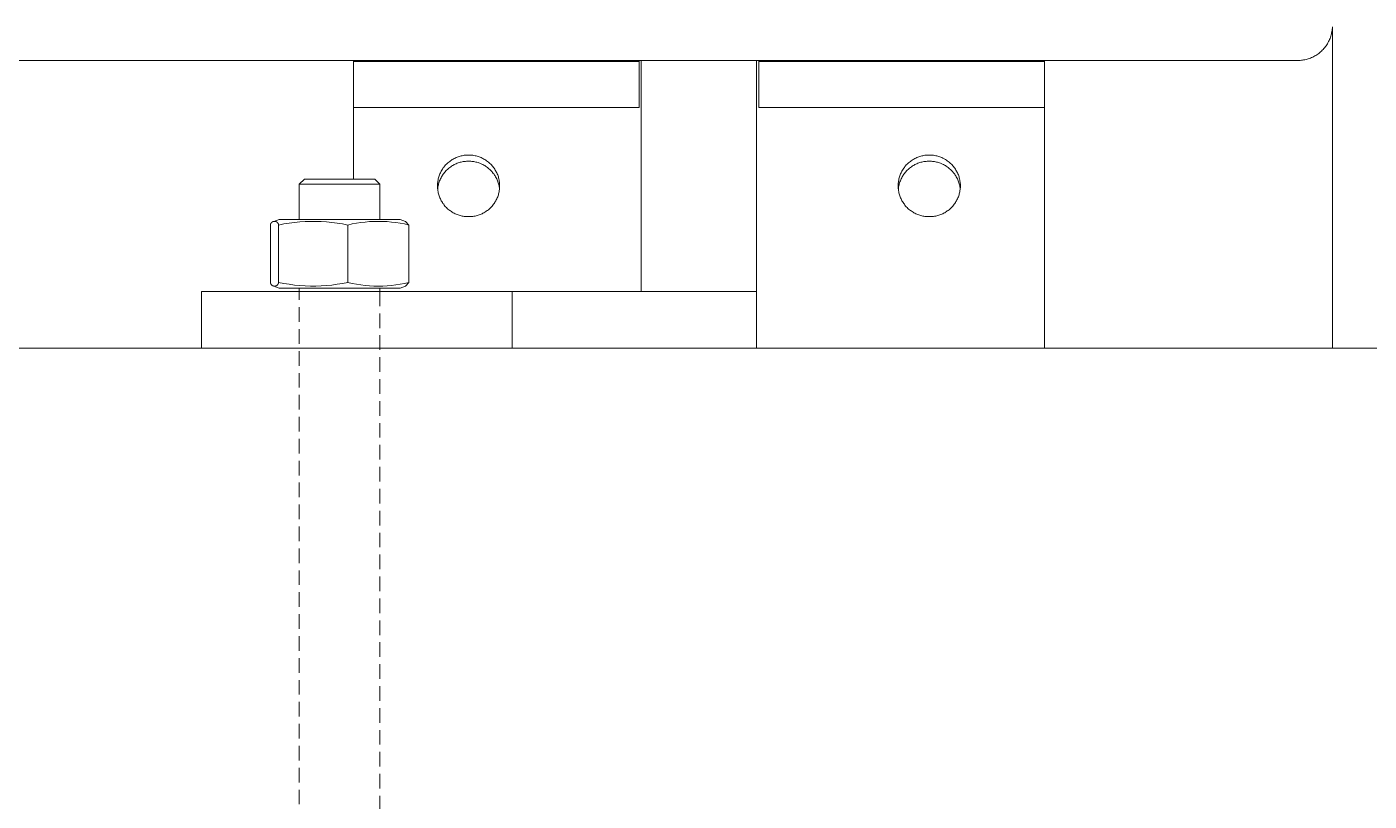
# Model space of a CAD drawing. Header units: millimetres. Extents: x -213 to 4577, y -424 to 2634.
# Drawn here: x 1809.8 to 1926.4, y 1790 to 1857.3 of the extents above; entities that cross this region are included whole.
import ezdxf

# ---------------------------------------------------------------- set-up
doc = ezdxf.new("R2010")
doc.units = ezdxf.units.MM
doc.linetypes.add('HIDDEN', pattern=[1.905, 1.27, -0.635])
doc.layers.add('ZANO_R', color=7, linetype='Continuous', lineweight=0)
doc.layers.add('ZANO_R_przerywana', color=7, linetype='HIDDEN', lineweight=0)

msp = doc.modelspace()

# ---------------------------------------------------------------- linework, layer by layer
at = {"layer": 'ZANO_R'}
for p, q in [((1923.09, 1856.66), (1923.07, 1856.56)), ((1923.11, 1856.76), (1923.09, 1856.66)), ((1923.13, 1856.86), (1923.11, 1856.76)), ((1923.15, 1856.96), (1923.13, 1856.86)), ((1923.16, 1857.06), (1923.15, 1856.96)), ((1923.17, 1857.16), (1923.16, 1857.06)), ((1923.17, 1857.27), (1923.17, 1857.16)), ((1923.17, 1857.27), (1923.17, 1857.19)), ((1923.17, 1857.19), (1923.17, 1829.34)), ((1922.57, 1855.55), (1922.51, 1855.46)), ((1922.63, 1855.63), (1922.57, 1855.55)), ((1922.69, 1855.71), (1922.63, 1855.63)), ((1922.74, 1855.8), (1922.69, 1855.71)), ((1922.79, 1855.89), (1922.74, 1855.8)), ((1922.84, 1855.98), (1922.79, 1855.89)), ((1922.89, 1856.07), (1922.84, 1855.98)), ((1922.93, 1856.17), (1922.89, 1856.07)), ((1922.97, 1856.26), (1922.93, 1856.17)), ((1923, 1856.36), (1922.97, 1856.26)), ((1923.04, 1856.46), (1923, 1856.36)), ((1923.07, 1856.56), (1923.04, 1856.46)), ((1920.17, 1854.35), (126.17, 1854.35)), ((1838.17, 1854.35), (1838.17, 1854.26)), ((1862.97, 1854.35), (1862.97, 1854.26)), ((1863.17, 1851.41), (1863.17, 1854.35)), ((1873.17, 1851.41), (1873.17, 1854.35)), ((1873.37, 1854.26), (1873.37, 1854.35)), ((1898.17, 1854.26), (1898.17, 1854.35)), ((1920.27, 1854.35), (1920.17, 1854.35)), ((1920.38, 1854.35), (1920.27, 1854.35)), ((1920.48, 1854.36), (1920.38, 1854.35)), ((1920.58, 1854.37), (1920.48, 1854.36)), ((1920.68, 1854.39), (1920.58, 1854.37)), ((1920.79, 1854.41), (1920.68, 1854.39)), ((1920.89, 1854.43), (1920.79, 1854.41)), ((1920.99, 1854.46), (1920.89, 1854.43)), ((1921.08, 1854.49), (1920.99, 1854.46)), ((1921.18, 1854.52), (1921.08, 1854.49)), ((1921.28, 1854.56), (1921.18, 1854.52)), ((1921.37, 1854.6), (1921.28, 1854.56)), ((1921.47, 1854.64), (1921.37, 1854.6)), ((1921.56, 1854.69), (1921.47, 1854.64)), ((1921.65, 1854.74), (1921.56, 1854.69)), ((1921.74, 1854.79), (1921.65, 1854.74)), ((1921.82, 1854.84), (1921.74, 1854.79)), ((1921.91, 1854.9), (1921.82, 1854.84)), ((1921.99, 1854.96), (1921.91, 1854.9)), ((1922.07, 1855.03), (1921.99, 1854.96)), ((1922.15, 1855.09), (1922.07, 1855.03)), ((1922.23, 1855.16), (1922.15, 1855.09)), ((1922.3, 1855.23), (1922.23, 1855.16)), ((1922.37, 1855.31), (1922.3, 1855.23)), ((1922.44, 1855.38), (1922.37, 1855.31)), ((1922.51, 1855.46), (1922.44, 1855.38)), ((1838.17, 1854.26), (1838.17, 1850.27)), ((1862.97, 1854.26), (1838.17, 1854.26)), ((1862.97, 1854.26), (1862.97, 1850.27)), ((1898.17, 1854.26), (1873.37, 1854.26)), ((1873.37, 1850.27), (1873.37, 1854.26)), ((1898.17, 1850.27), (1898.17, 1854.26)), ((1863.17, 1834.28), (1863.17, 1851.41)), ((1873.17, 1834.28), (1873.17, 1851.41)), ((1862.97, 1850.27), (1838.17, 1850.27)), ((1838.17, 1850.27), (1838.17, 1844.03)), ((1898.17, 1850.27), (1873.37, 1850.27)), ((1898.17, 1829.34), (1898.17, 1850.27)), ((1845.95, 1844.98), (1846.01, 1845.05)), ((1846.01, 1845.05), (1846.06, 1845.13)), ((1846.06, 1845.13), (1846.12, 1845.2)), ((1846.12, 1845.2), (1846.18, 1845.27)), ((1846.18, 1845.27), (1846.25, 1845.34)), ((1846.25, 1845.34), (1846.31, 1845.4)), ((1846.31, 1845.4), (1846.38, 1845.46)), ((1846.38, 1845.46), (1846.45, 1845.52)), ((1846.45, 1845.52), (1846.53, 1845.58)), ((1846.54, 1845.05), (1846.47, 1845)), ((1846.53, 1845.58), (1846.6, 1845.64)), ((1846.62, 1845.11), (1846.54, 1845.05)), ((1846.6, 1845.64), (1846.68, 1845.69)), ((1846.69, 1845.16), (1846.62, 1845.11)), ((1846.68, 1845.69), (1846.76, 1845.74)), ((1846.77, 1845.21), (1846.69, 1845.16)), ((1846.76, 1845.74), (1846.84, 1845.78)), ((1846.85, 1845.25), (1846.77, 1845.21)), ((1846.84, 1845.78), (1846.92, 1845.83)), ((1846.93, 1845.3), (1846.85, 1845.25)), ((1846.92, 1845.83), (1847, 1845.87)), ((1847.01, 1845.34), (1846.93, 1845.3)), ((1847, 1845.87), (1847.09, 1845.91)), ((1847.1, 1845.38), (1847.01, 1845.34)), ((1847.09, 1845.91), (1847.17, 1845.94)), ((1847.18, 1845.41), (1847.1, 1845.38)), ((1847.17, 1845.94), (1847.26, 1845.98)), ((1847.27, 1845.44), (1847.18, 1845.41)), ((1847.26, 1845.98), (1847.35, 1846.01)), ((1847.36, 1845.47), (1847.27, 1845.44)), ((1847.35, 1846.01), (1847.44, 1846.03)), ((1847.44, 1845.5), (1847.36, 1845.47)), ((1847.44, 1846.03), (1847.53, 1846.05)), ((1847.53, 1845.52), (1847.44, 1845.5)), ((1847.53, 1846.05), (1847.62, 1846.07)), ((1847.62, 1845.54), (1847.53, 1845.52)), ((1847.62, 1846.07), (1847.71, 1846.09)), ((1847.71, 1845.56), (1847.62, 1845.54)), ((1847.71, 1846.09), (1847.8, 1846.11)), ((1847.8, 1845.57), (1847.71, 1845.56)), ((1847.8, 1846.11), (1847.89, 1846.12)), ((1847.9, 1845.58), (1847.8, 1845.57)), ((1847.89, 1846.12), (1847.99, 1846.12)), ((1847.99, 1845.59), (1847.9, 1845.58)), ((1847.99, 1846.12), (1848.08, 1846.13)), ((1848.08, 1845.59), (1847.99, 1845.59)), ((1848.08, 1846.13), (1848.17, 1846.13)), ((1848.17, 1845.6), (1848.08, 1845.59)), ((1848.17, 1846.13), (1848.26, 1846.13)), ((1848.26, 1845.59), (1848.17, 1845.6)), ((1848.26, 1846.13), (1848.36, 1846.12)), ((1848.36, 1845.59), (1848.26, 1845.59)), ((1848.36, 1846.12), (1848.45, 1846.12)), ((1848.45, 1845.58), (1848.36, 1845.59)), ((1848.45, 1846.12), (1848.54, 1846.11)), ((1848.54, 1845.57), (1848.45, 1845.58)), ((1848.54, 1846.11), (1848.63, 1846.09)), ((1848.63, 1845.56), (1848.54, 1845.57)), ((1848.63, 1846.09), (1848.73, 1846.07)), ((1848.72, 1845.54), (1848.63, 1845.56)), ((1848.81, 1845.52), (1848.72, 1845.54)), ((1848.73, 1846.07), (1848.82, 1846.05)), ((1848.9, 1845.5), (1848.81, 1845.52)), ((1848.82, 1846.05), (1848.91, 1846.03)), ((1848.99, 1845.47), (1848.9, 1845.5)), ((1848.91, 1846.03), (1849, 1846.01)), ((1849.07, 1845.44), (1848.99, 1845.47)), ((1849, 1846.01), (1849.08, 1845.98)), ((1849.16, 1845.41), (1849.07, 1845.44)), ((1849.08, 1845.98), (1849.17, 1845.94)), ((1849.25, 1845.38), (1849.16, 1845.41)), ((1849.17, 1845.94), (1849.26, 1845.91)), ((1849.33, 1845.34), (1849.25, 1845.38)), ((1849.26, 1845.91), (1849.34, 1845.87)), ((1849.41, 1845.3), (1849.33, 1845.34)), ((1849.34, 1845.87), (1849.42, 1845.83)), ((1849.49, 1845.25), (1849.41, 1845.3)), ((1849.42, 1845.83), (1849.51, 1845.78)), ((1849.57, 1845.21), (1849.49, 1845.25)), ((1849.51, 1845.78), (1849.59, 1845.74)), ((1849.65, 1845.16), (1849.57, 1845.21)), ((1849.59, 1845.74), (1849.67, 1845.69)), ((1849.73, 1845.11), (1849.65, 1845.16)), ((1849.67, 1845.69), (1849.74, 1845.64)), ((1849.8, 1845.05), (1849.73, 1845.11)), ((1849.74, 1845.64), (1849.82, 1845.58)), ((1849.87, 1845), (1849.8, 1845.05)), ((1849.82, 1845.58), (1849.89, 1845.52)), ((1849.89, 1845.52), (1849.96, 1845.46)), ((1849.96, 1845.46), (1850.03, 1845.4)), ((1850.03, 1845.4), (1850.1, 1845.34)), ((1850.1, 1845.34), (1850.16, 1845.27)), ((1850.16, 1845.27), (1850.22, 1845.2)), ((1850.22, 1845.2), (1850.28, 1845.13)), ((1850.28, 1845.13), (1850.34, 1845.05)), ((1850.34, 1845.05), (1850.39, 1844.98)), ((1885.95, 1844.98), (1886.01, 1845.05)), ((1886.01, 1845.05), (1886.06, 1845.13)), ((1886.06, 1845.13), (1886.12, 1845.2)), ((1886.12, 1845.2), (1886.18, 1845.27)), ((1886.18, 1845.27), (1886.25, 1845.34)), ((1886.25, 1845.34), (1886.31, 1845.4)), ((1886.31, 1845.4), (1886.38, 1845.46)), ((1886.38, 1845.46), (1886.45, 1845.52)), ((1886.45, 1845.52), (1886.53, 1845.58)), ((1886.54, 1845.05), (1886.47, 1845)), ((1886.53, 1845.58), (1886.6, 1845.64)), ((1886.62, 1845.11), (1886.54, 1845.05)), ((1886.6, 1845.64), (1886.68, 1845.69)), ((1886.69, 1845.16), (1886.62, 1845.11)), ((1886.68, 1845.69), (1886.76, 1845.74)), ((1886.77, 1845.21), (1886.69, 1845.16)), ((1886.76, 1845.74), (1886.84, 1845.78)), ((1886.85, 1845.25), (1886.77, 1845.21)), ((1886.84, 1845.78), (1886.92, 1845.83)), ((1886.93, 1845.3), (1886.85, 1845.25)), ((1886.92, 1845.83), (1887, 1845.87)), ((1887.01, 1845.34), (1886.93, 1845.3)), ((1887, 1845.87), (1887.09, 1845.91)), ((1887.1, 1845.38), (1887.01, 1845.34)), ((1887.09, 1845.91), (1887.17, 1845.94)), ((1887.18, 1845.41), (1887.1, 1845.38)), ((1887.17, 1845.94), (1887.26, 1845.98)), ((1887.27, 1845.44), (1887.18, 1845.41)), ((1887.26, 1845.98), (1887.35, 1846.01)), ((1887.36, 1845.47), (1887.27, 1845.44)), ((1887.35, 1846.01), (1887.44, 1846.03)), ((1887.44, 1845.5), (1887.36, 1845.47)), ((1887.44, 1846.03), (1887.53, 1846.05)), ((1887.53, 1845.52), (1887.44, 1845.5)), ((1887.53, 1846.05), (1887.62, 1846.07)), ((1887.62, 1845.54), (1887.53, 1845.52)), ((1887.62, 1846.07), (1887.71, 1846.09)), ((1887.71, 1845.56), (1887.62, 1845.54)), ((1887.71, 1846.09), (1887.8, 1846.11)), ((1887.8, 1845.57), (1887.71, 1845.56)), ((1887.8, 1846.11), (1887.89, 1846.12)), ((1887.9, 1845.58), (1887.8, 1845.57)), ((1887.89, 1846.12), (1887.99, 1846.12)), ((1887.99, 1845.59), (1887.9, 1845.58)), ((1887.99, 1846.12), (1888.08, 1846.13)), ((1888.08, 1845.59), (1887.99, 1845.59)), ((1888.08, 1846.13), (1888.17, 1846.13)), ((1888.17, 1845.6), (1888.08, 1845.59)), ((1888.17, 1846.13), (1888.26, 1846.13)), ((1888.26, 1845.59), (1888.17, 1845.6)), ((1888.26, 1846.13), (1888.36, 1846.12)), ((1888.36, 1845.59), (1888.26, 1845.59)), ((1888.36, 1846.12), (1888.45, 1846.12)), ((1888.45, 1845.58), (1888.36, 1845.59)), ((1888.45, 1846.12), (1888.54, 1846.11)), ((1888.54, 1845.57), (1888.45, 1845.58)), ((1888.54, 1846.11), (1888.63, 1846.09)), ((1888.63, 1845.56), (1888.54, 1845.57)), ((1888.63, 1846.09), (1888.73, 1846.07)), ((1888.72, 1845.54), (1888.63, 1845.56)), ((1888.81, 1845.52), (1888.72, 1845.54)), ((1888.73, 1846.07), (1888.82, 1846.05)), ((1888.9, 1845.5), (1888.81, 1845.52)), ((1888.82, 1846.05), (1888.91, 1846.03)), ((1888.99, 1845.47), (1888.9, 1845.5)), ((1888.91, 1846.03), (1889, 1846.01)), ((1889.07, 1845.44), (1888.99, 1845.47)), ((1889, 1846.01), (1889.08, 1845.98)), ((1889.16, 1845.41), (1889.07, 1845.44)), ((1889.08, 1845.98), (1889.17, 1845.94)), ((1889.25, 1845.38), (1889.16, 1845.41)), ((1889.17, 1845.94), (1889.26, 1845.91)), ((1889.33, 1845.34), (1889.25, 1845.38)), ((1889.26, 1845.91), (1889.34, 1845.87)), ((1889.41, 1845.3), (1889.33, 1845.34)), ((1889.34, 1845.87), (1889.42, 1845.83)), ((1889.49, 1845.25), (1889.41, 1845.3)), ((1889.42, 1845.83), (1889.51, 1845.78)), ((1889.57, 1845.21), (1889.49, 1845.25)), ((1889.51, 1845.78), (1889.59, 1845.74)), ((1889.65, 1845.16), (1889.57, 1845.21)), ((1889.59, 1845.74), (1889.67, 1845.69)), ((1889.73, 1845.11), (1889.65, 1845.16)), ((1889.67, 1845.69), (1889.74, 1845.64)), ((1889.8, 1845.05), (1889.73, 1845.11)), ((1889.74, 1845.64), (1889.82, 1845.58)), ((1889.87, 1845), (1889.8, 1845.05)), ((1889.82, 1845.58), (1889.89, 1845.52)), ((1889.89, 1845.52), (1889.96, 1845.46)), ((1889.96, 1845.46), (1890.03, 1845.4)), ((1890.03, 1845.4), (1890.1, 1845.34)), ((1890.1, 1845.34), (1890.16, 1845.27)), ((1890.16, 1845.27), (1890.22, 1845.2)), ((1890.22, 1845.2), (1890.28, 1845.13)), ((1890.28, 1845.13), (1890.34, 1845.05)), ((1890.34, 1845.05), (1890.39, 1844.98)), ((1833.47, 1843.6), (1833.91, 1844.03)), ((1833.91, 1844.03), (1833.91, 1844.03)), ((1833.91, 1844.03), (1833.91, 1844.03)), ((1833.91, 1844.03), (1839.78, 1844.03)), ((1839.78, 1844.03), (1840.03, 1844.03)), ((1840.03, 1844.03), (1840.47, 1843.6)), ((1845.49, 1843.78), (1845.5, 1843.87)), ((1845.5, 1843.87), (1845.52, 1843.96)), ((1845.52, 1843.96), (1845.54, 1844.05)), ((1845.54, 1844.05), (1845.56, 1844.14)), ((1845.56, 1844.14), (1845.59, 1844.23)), ((1845.59, 1844.23), (1845.62, 1844.32)), ((1845.62, 1844.32), (1845.65, 1844.41)), ((1845.66, 1843.9), (1845.63, 1843.81)), ((1845.65, 1844.41), (1845.68, 1844.49)), ((1845.7, 1843.98), (1845.66, 1843.9)), ((1845.68, 1844.49), (1845.72, 1844.58)), ((1845.73, 1844.07), (1845.7, 1843.98)), ((1845.72, 1844.58), (1845.76, 1844.66)), ((1845.78, 1844.15), (1845.73, 1844.07)), ((1845.76, 1844.66), (1845.8, 1844.74)), ((1845.82, 1844.23), (1845.78, 1844.15)), ((1845.8, 1844.74), (1845.85, 1844.82)), ((1845.87, 1844.31), (1845.82, 1844.23)), ((1845.85, 1844.82), (1845.9, 1844.9)), ((1845.92, 1844.39), (1845.87, 1844.31)), ((1845.9, 1844.9), (1845.95, 1844.98)), ((1845.97, 1844.46), (1845.92, 1844.39)), ((1846.02, 1844.54), (1845.97, 1844.46)), ((1846.08, 1844.61), (1846.02, 1844.54)), ((1846.14, 1844.68), (1846.08, 1844.61)), ((1846.2, 1844.75), (1846.14, 1844.68)), ((1846.26, 1844.81), (1846.2, 1844.75)), ((1846.33, 1844.88), (1846.26, 1844.81)), ((1846.4, 1844.94), (1846.33, 1844.88)), ((1846.47, 1845), (1846.4, 1844.94)), ((1849.94, 1844.94), (1849.87, 1845)), ((1850.01, 1844.88), (1849.94, 1844.94)), ((1850.08, 1844.81), (1850.01, 1844.88)), ((1850.14, 1844.75), (1850.08, 1844.81)), ((1850.21, 1844.68), (1850.14, 1844.75)), ((1850.26, 1844.61), (1850.21, 1844.68)), ((1850.32, 1844.54), (1850.26, 1844.61)), ((1850.38, 1844.46), (1850.32, 1844.54)), ((1850.43, 1844.39), (1850.38, 1844.46)), ((1850.39, 1844.98), (1850.44, 1844.9)), ((1850.48, 1844.31), (1850.43, 1844.39)), ((1850.44, 1844.9), (1850.49, 1844.82)), ((1850.52, 1844.23), (1850.48, 1844.31)), ((1850.49, 1844.82), (1850.54, 1844.74)), ((1850.57, 1844.15), (1850.52, 1844.23)), ((1850.54, 1844.74), (1850.58, 1844.66)), ((1850.61, 1844.07), (1850.57, 1844.15)), ((1850.58, 1844.66), (1850.62, 1844.58)), ((1850.65, 1843.98), (1850.61, 1844.07)), ((1850.62, 1844.58), (1850.66, 1844.49)), ((1850.68, 1843.9), (1850.65, 1843.98)), ((1850.66, 1844.49), (1850.7, 1844.41)), ((1850.72, 1843.81), (1850.68, 1843.9)), ((1850.7, 1844.41), (1850.73, 1844.32)), ((1850.73, 1844.32), (1850.76, 1844.23)), ((1850.76, 1844.23), (1850.78, 1844.14)), ((1850.78, 1844.14), (1850.8, 1844.05)), ((1850.8, 1844.05), (1850.82, 1843.96)), ((1850.82, 1843.96), (1850.84, 1843.87)), ((1850.84, 1843.87), (1850.85, 1843.78)), ((1885.49, 1843.78), (1885.5, 1843.87)), ((1885.5, 1843.87), (1885.52, 1843.96)), ((1885.52, 1843.96), (1885.54, 1844.05)), ((1885.54, 1844.05), (1885.56, 1844.14)), ((1885.56, 1844.14), (1885.59, 1844.23)), ((1885.59, 1844.23), (1885.62, 1844.32)), ((1885.62, 1844.32), (1885.65, 1844.41)), ((1885.66, 1843.9), (1885.63, 1843.81)), ((1885.65, 1844.41), (1885.68, 1844.49)), ((1885.7, 1843.98), (1885.66, 1843.9)), ((1885.68, 1844.49), (1885.72, 1844.58)), ((1885.73, 1844.07), (1885.7, 1843.98)), ((1885.72, 1844.58), (1885.76, 1844.66)), ((1885.78, 1844.15), (1885.73, 1844.07)), ((1885.76, 1844.66), (1885.8, 1844.74)), ((1885.82, 1844.23), (1885.78, 1844.15)), ((1885.8, 1844.74), (1885.85, 1844.82)), ((1885.87, 1844.31), (1885.82, 1844.23)), ((1885.85, 1844.82), (1885.9, 1844.9)), ((1885.92, 1844.39), (1885.87, 1844.31)), ((1885.9, 1844.9), (1885.95, 1844.98)), ((1885.97, 1844.46), (1885.92, 1844.39)), ((1886.02, 1844.54), (1885.97, 1844.46)), ((1886.08, 1844.61), (1886.02, 1844.54)), ((1886.14, 1844.68), (1886.08, 1844.61)), ((1886.2, 1844.75), (1886.14, 1844.68)), ((1886.26, 1844.81), (1886.2, 1844.75)), ((1886.33, 1844.88), (1886.26, 1844.81)), ((1886.4, 1844.94), (1886.33, 1844.88)), ((1886.47, 1845), (1886.4, 1844.94)), ((1889.94, 1844.94), (1889.87, 1845)), ((1890.01, 1844.88), (1889.94, 1844.94)), ((1890.08, 1844.81), (1890.01, 1844.88)), ((1890.14, 1844.75), (1890.08, 1844.81)), ((1890.21, 1844.68), (1890.14, 1844.75)), ((1890.26, 1844.61), (1890.21, 1844.68)), ((1890.32, 1844.54), (1890.26, 1844.61)), ((1890.38, 1844.46), (1890.32, 1844.54)), ((1890.43, 1844.39), (1890.38, 1844.46)), ((1890.39, 1844.98), (1890.44, 1844.9)), ((1890.48, 1844.31), (1890.43, 1844.39)), ((1890.44, 1844.9), (1890.49, 1844.82)), ((1890.52, 1844.23), (1890.48, 1844.31)), ((1890.49, 1844.82), (1890.54, 1844.74)), ((1890.57, 1844.15), (1890.52, 1844.23)), ((1890.54, 1844.74), (1890.58, 1844.66)), ((1890.61, 1844.07), (1890.57, 1844.15)), ((1890.58, 1844.66), (1890.62, 1844.58)), ((1890.65, 1843.98), (1890.61, 1844.07)), ((1890.62, 1844.58), (1890.66, 1844.49)), ((1890.68, 1843.9), (1890.65, 1843.98)), ((1890.66, 1844.49), (1890.7, 1844.41)), ((1890.72, 1843.81), (1890.68, 1843.9)), ((1890.7, 1844.41), (1890.73, 1844.32)), ((1890.73, 1844.32), (1890.76, 1844.23)), ((1890.76, 1844.23), (1890.78, 1844.14)), ((1890.78, 1844.14), (1890.8, 1844.05)), ((1890.8, 1844.05), (1890.82, 1843.96)), ((1890.82, 1843.96), (1890.84, 1843.87)), ((1890.84, 1843.87), (1890.85, 1843.78)), ((1840.18, 1843.59), (1833.47, 1843.59)), ((1833.47, 1840.53), (1833.47, 1843.59)), ((1840.4, 1843.59), (1840.18, 1843.59)), ((1840.45, 1843.59), (1840.4, 1843.59)), ((1840.47, 1843.59), (1840.45, 1843.59)), ((1840.47, 1843.59), (1840.47, 1843.59)), ((1840.47, 1843.59), (1840.47, 1843.59)), ((1840.47, 1843.59), (1840.47, 1843.59)), ((1840.47, 1843.59), (1840.47, 1843.59)), ((1840.47, 1843.59), (1840.47, 1843.59)), ((1840.47, 1843.59), (1840.47, 1840.53)), ((1845.47, 1843.5), (1845.48, 1843.59)), ((1845.47, 1843.41), (1845.47, 1843.5)), ((1845.48, 1843.31), (1845.47, 1843.41)), ((1845.48, 1843.68), (1845.49, 1843.78)), ((1845.48, 1843.59), (1845.48, 1843.68)), ((1845.48, 1843.22), (1845.48, 1843.31)), ((1845.49, 1843.13), (1845.48, 1843.22)), ((1845.5, 1843.28), (1845.49, 1843.19)), ((1845.5, 1843.04), (1845.49, 1843.13)), ((1845.51, 1843.37), (1845.5, 1843.28)), ((1845.52, 1842.94), (1845.5, 1843.04)), ((1845.53, 1843.46), (1845.51, 1843.37)), ((1845.54, 1842.85), (1845.52, 1842.94)), ((1845.55, 1843.55), (1845.53, 1843.46)), ((1845.56, 1842.76), (1845.54, 1842.85)), ((1845.57, 1843.64), (1845.55, 1843.55)), ((1845.59, 1842.67), (1845.56, 1842.76)), ((1845.6, 1843.73), (1845.57, 1843.64)), ((1845.62, 1842.59), (1845.59, 1842.67)), ((1845.63, 1843.81), (1845.6, 1843.73)), ((1850.75, 1843.73), (1850.72, 1843.81)), ((1850.76, 1842.67), (1850.73, 1842.59)), ((1850.77, 1843.64), (1850.75, 1843.73)), ((1850.78, 1842.76), (1850.76, 1842.67)), ((1850.8, 1843.55), (1850.77, 1843.64)), ((1850.8, 1842.85), (1850.78, 1842.76)), ((1850.82, 1843.46), (1850.8, 1843.55)), ((1850.82, 1842.94), (1850.8, 1842.85)), ((1850.83, 1843.37), (1850.82, 1843.46)), ((1850.84, 1843.04), (1850.82, 1842.94)), ((1850.85, 1843.28), (1850.83, 1843.37)), ((1850.85, 1843.13), (1850.84, 1843.04)), ((1850.85, 1843.78), (1850.86, 1843.68)), ((1850.86, 1843.19), (1850.85, 1843.28)), ((1850.86, 1843.22), (1850.85, 1843.13)), ((1850.86, 1843.68), (1850.87, 1843.59)), ((1850.87, 1843.31), (1850.86, 1843.22)), ((1850.87, 1843.59), (1850.87, 1843.5)), ((1850.87, 1843.5), (1850.87, 1843.41)), ((1850.87, 1843.41), (1850.87, 1843.31)), ((1885.47, 1843.5), (1885.48, 1843.59)), ((1885.47, 1843.41), (1885.47, 1843.5)), ((1885.48, 1843.31), (1885.47, 1843.41)), ((1885.48, 1843.68), (1885.49, 1843.78)), ((1885.48, 1843.59), (1885.48, 1843.68)), ((1885.48, 1843.22), (1885.48, 1843.31)), ((1885.49, 1843.13), (1885.48, 1843.22)), ((1885.5, 1843.28), (1885.49, 1843.19)), ((1885.5, 1843.04), (1885.49, 1843.13)), ((1885.51, 1843.37), (1885.5, 1843.28)), ((1885.52, 1842.94), (1885.5, 1843.04)), ((1885.53, 1843.46), (1885.51, 1843.37)), ((1885.54, 1842.85), (1885.52, 1842.94)), ((1885.55, 1843.55), (1885.53, 1843.46)), ((1885.56, 1842.76), (1885.54, 1842.85)), ((1885.57, 1843.64), (1885.55, 1843.55)), ((1885.59, 1842.67), (1885.56, 1842.76)), ((1885.6, 1843.73), (1885.57, 1843.64)), ((1885.62, 1842.59), (1885.59, 1842.67)), ((1885.63, 1843.81), (1885.6, 1843.73)), ((1890.75, 1843.73), (1890.72, 1843.81)), ((1890.76, 1842.67), (1890.73, 1842.59)), ((1890.77, 1843.64), (1890.75, 1843.73)), ((1890.78, 1842.76), (1890.76, 1842.67)), ((1890.8, 1843.55), (1890.77, 1843.64)), ((1890.8, 1842.85), (1890.78, 1842.76)), ((1890.82, 1843.46), (1890.8, 1843.55)), ((1890.82, 1842.94), (1890.8, 1842.85)), ((1890.83, 1843.37), (1890.82, 1843.46)), ((1890.84, 1843.04), (1890.82, 1842.94)), ((1890.85, 1843.28), (1890.83, 1843.37)), ((1890.85, 1843.13), (1890.84, 1843.04)), ((1890.85, 1843.78), (1890.86, 1843.68)), ((1890.86, 1843.19), (1890.85, 1843.28)), ((1890.86, 1843.22), (1890.85, 1843.13)), ((1890.86, 1843.68), (1890.87, 1843.59)), ((1890.87, 1843.31), (1890.86, 1843.22)), ((1890.87, 1843.59), (1890.87, 1843.5)), ((1890.87, 1843.5), (1890.87, 1843.41)), ((1890.87, 1843.41), (1890.87, 1843.31)), ((1845.65, 1842.5), (1845.62, 1842.59)), ((1845.68, 1842.41), (1845.65, 1842.5)), ((1845.72, 1842.33), (1845.68, 1842.41)), ((1845.76, 1842.24), (1845.72, 1842.33)), ((1845.8, 1842.16), (1845.76, 1842.24)), ((1845.85, 1842.08), (1845.8, 1842.16)), ((1845.9, 1842), (1845.85, 1842.08)), ((1845.95, 1841.92), (1845.9, 1842)), ((1846.01, 1841.85), (1845.95, 1841.92)), ((1846.06, 1841.78), (1846.01, 1841.85)), ((1846.12, 1841.7), (1846.06, 1841.78)), ((1846.18, 1841.63), (1846.12, 1841.7)), ((1846.25, 1841.57), (1846.18, 1841.63)), ((1846.31, 1841.5), (1846.25, 1841.57)), ((1850.1, 1841.57), (1850.03, 1841.5)), ((1850.16, 1841.63), (1850.1, 1841.57)), ((1850.22, 1841.7), (1850.16, 1841.63)), ((1850.28, 1841.78), (1850.22, 1841.7)), ((1850.34, 1841.85), (1850.28, 1841.78)), ((1850.39, 1841.92), (1850.34, 1841.85)), ((1850.44, 1842), (1850.39, 1841.92)), ((1850.49, 1842.08), (1850.44, 1842)), ((1850.54, 1842.16), (1850.49, 1842.08)), ((1850.58, 1842.24), (1850.54, 1842.16)), ((1850.62, 1842.33), (1850.58, 1842.24)), ((1850.66, 1842.41), (1850.62, 1842.33)), ((1850.7, 1842.5), (1850.66, 1842.41)), ((1850.73, 1842.59), (1850.7, 1842.5)), ((1885.65, 1842.5), (1885.62, 1842.59)), ((1885.68, 1842.41), (1885.65, 1842.5)), ((1885.72, 1842.33), (1885.68, 1842.41)), ((1885.76, 1842.24), (1885.72, 1842.33)), ((1885.8, 1842.16), (1885.76, 1842.24)), ((1885.85, 1842.08), (1885.8, 1842.16)), ((1885.9, 1842), (1885.85, 1842.08)), ((1885.95, 1841.92), (1885.9, 1842)), ((1886.01, 1841.85), (1885.95, 1841.92)), ((1886.06, 1841.78), (1886.01, 1841.85)), ((1886.12, 1841.7), (1886.06, 1841.78)), ((1886.18, 1841.63), (1886.12, 1841.7)), ((1886.25, 1841.57), (1886.18, 1841.63)), ((1886.31, 1841.5), (1886.25, 1841.57)), ((1890.1, 1841.57), (1890.03, 1841.5)), ((1890.16, 1841.63), (1890.1, 1841.57)), ((1890.22, 1841.7), (1890.16, 1841.63)), ((1890.28, 1841.78), (1890.22, 1841.7)), ((1890.34, 1841.85), (1890.28, 1841.78)), ((1890.39, 1841.92), (1890.34, 1841.85)), ((1890.44, 1842), (1890.39, 1841.92)), ((1890.49, 1842.08), (1890.44, 1842)), ((1890.54, 1842.16), (1890.49, 1842.08)), ((1890.58, 1842.24), (1890.54, 1842.16)), ((1890.62, 1842.33), (1890.58, 1842.24)), ((1890.66, 1842.41), (1890.62, 1842.33)), ((1890.7, 1842.5), (1890.66, 1842.41)), ((1890.73, 1842.59), (1890.7, 1842.5)), ((1831.17, 1840.34), (1831.16, 1840.34)), ((1831.18, 1840.35), (1831.17, 1840.34)), ((1831.2, 1840.35), (1831.18, 1840.35)), ((1831.21, 1840.36), (1831.2, 1840.35)), ((1831.22, 1840.36), (1831.21, 1840.36)), ((1831.23, 1840.36), (1831.22, 1840.36)), ((1831.24, 1840.37), (1831.23, 1840.36)), ((1831.26, 1840.37), (1831.24, 1840.37)), ((1831.27, 1840.37), (1831.26, 1840.37)), ((1831.27, 1840.37), (1831.72, 1840.53)), ((1831.28, 1840.37), (1831.27, 1840.37)), ((1831.29, 1840.37), (1831.28, 1840.37)), ((1831.31, 1840.37), (1831.29, 1840.37)), ((1831.32, 1840.37), (1831.31, 1840.37)), ((1831.33, 1840.37), (1831.32, 1840.37)), ((1831.34, 1840.37), (1831.33, 1840.37)), ((1831.36, 1840.37), (1831.34, 1840.37)), ((1831.37, 1840.37), (1831.36, 1840.37)), ((1831.38, 1840.37), (1831.37, 1840.37)), ((1831.39, 1840.37), (1831.38, 1840.37)), ((1831.4, 1840.36), (1831.39, 1840.37)), ((1831.42, 1840.36), (1831.4, 1840.36)), ((1831.43, 1840.36), (1831.42, 1840.36)), ((1831.44, 1840.35), (1831.43, 1840.36)), ((1831.45, 1840.35), (1831.44, 1840.35)), ((1831.46, 1840.34), (1831.45, 1840.35)), ((1831.48, 1840.34), (1831.46, 1840.34)), ((1831.72, 1840.53), (1841.78, 1840.53)), ((1833.98, 1840.36), (1833.52, 1840.33)), ((1834.45, 1840.37), (1833.98, 1840.36)), ((1834.91, 1840.37), (1834.45, 1840.37)), ((1835.38, 1840.36), (1834.91, 1840.37)), ((1835.84, 1840.33), (1835.38, 1840.36)), ((1839.57, 1840.35), (1839.19, 1840.31)), ((1839.95, 1840.37), (1839.57, 1840.35)), ((1840.34, 1840.37), (1839.95, 1840.37)), ((1840.72, 1840.37), (1840.34, 1840.37)), ((1841.1, 1840.35), (1840.72, 1840.37)), ((1841.48, 1840.31), (1841.1, 1840.35)), ((1841.78, 1840.53), (1842.22, 1840.53)), ((1842.22, 1840.53), (1842.69, 1840.36)), ((1842.69, 1840.36), (1842.98, 1840.05)), ((1846.38, 1841.44), (1846.31, 1841.5)), ((1846.45, 1841.38), (1846.38, 1841.44)), ((1846.53, 1841.32), (1846.45, 1841.38)), ((1846.6, 1841.27), (1846.53, 1841.32)), ((1846.68, 1841.22), (1846.6, 1841.27)), ((1846.76, 1841.17), (1846.68, 1841.22)), ((1846.84, 1841.12), (1846.76, 1841.17)), ((1846.92, 1841.07), (1846.84, 1841.12)), ((1847, 1841.03), (1846.92, 1841.07)), ((1847.09, 1841), (1847, 1841.03)), ((1847.17, 1840.96), (1847.09, 1841)), ((1847.26, 1840.93), (1847.17, 1840.96)), ((1847.35, 1840.9), (1847.26, 1840.93)), ((1847.44, 1840.87), (1847.35, 1840.9)), ((1847.53, 1840.85), (1847.44, 1840.87)), ((1847.62, 1840.83), (1847.53, 1840.85)), ((1847.71, 1840.81), (1847.62, 1840.83)), ((1847.8, 1840.8), (1847.71, 1840.81)), ((1847.89, 1840.79), (1847.8, 1840.8)), ((1847.99, 1840.78), (1847.89, 1840.79)), ((1848.08, 1840.78), (1847.99, 1840.78)), ((1848.17, 1840.78), (1848.08, 1840.78)), ((1848.26, 1840.78), (1848.17, 1840.78)), ((1848.36, 1840.78), (1848.26, 1840.78)), ((1848.45, 1840.79), (1848.36, 1840.78)), ((1848.54, 1840.8), (1848.45, 1840.79)), ((1848.63, 1840.81), (1848.54, 1840.8)), ((1848.73, 1840.83), (1848.63, 1840.81)), ((1848.82, 1840.85), (1848.73, 1840.83)), ((1848.91, 1840.87), (1848.82, 1840.85)), ((1849, 1840.9), (1848.91, 1840.87)), ((1849.08, 1840.93), (1849, 1840.9)), ((1849.17, 1840.96), (1849.08, 1840.93)), ((1849.26, 1841), (1849.17, 1840.96)), ((1849.34, 1841.03), (1849.26, 1841)), ((1849.42, 1841.07), (1849.34, 1841.03)), ((1849.51, 1841.12), (1849.42, 1841.07)), ((1849.59, 1841.17), (1849.51, 1841.12)), ((1849.67, 1841.22), (1849.59, 1841.17)), ((1849.74, 1841.27), (1849.67, 1841.22)), ((1849.82, 1841.32), (1849.74, 1841.27)), ((1849.89, 1841.38), (1849.82, 1841.32)), ((1849.96, 1841.44), (1849.89, 1841.38)), ((1850.03, 1841.5), (1849.96, 1841.44)), ((1886.38, 1841.44), (1886.31, 1841.5)), ((1886.45, 1841.38), (1886.38, 1841.44)), ((1886.53, 1841.32), (1886.45, 1841.38)), ((1886.6, 1841.27), (1886.53, 1841.32)), ((1886.68, 1841.22), (1886.6, 1841.27)), ((1886.76, 1841.17), (1886.68, 1841.22)), ((1886.84, 1841.12), (1886.76, 1841.17)), ((1886.92, 1841.07), (1886.84, 1841.12)), ((1887, 1841.03), (1886.92, 1841.07)), ((1887.09, 1841), (1887, 1841.03)), ((1887.17, 1840.96), (1887.09, 1841)), ((1887.26, 1840.93), (1887.17, 1840.96)), ((1887.35, 1840.9), (1887.26, 1840.93)), ((1887.44, 1840.87), (1887.35, 1840.9)), ((1887.53, 1840.85), (1887.44, 1840.87)), ((1887.62, 1840.83), (1887.53, 1840.85)), ((1887.71, 1840.81), (1887.62, 1840.83)), ((1887.8, 1840.8), (1887.71, 1840.81)), ((1887.89, 1840.79), (1887.8, 1840.8)), ((1887.99, 1840.78), (1887.89, 1840.79)), ((1888.08, 1840.78), (1887.99, 1840.78)), ((1888.17, 1840.78), (1888.08, 1840.78)), ((1888.26, 1840.78), (1888.17, 1840.78)), ((1888.36, 1840.78), (1888.26, 1840.78)), ((1888.45, 1840.79), (1888.36, 1840.78)), ((1888.54, 1840.8), (1888.45, 1840.79)), ((1888.63, 1840.81), (1888.54, 1840.8)), ((1888.73, 1840.83), (1888.63, 1840.81)), ((1888.82, 1840.85), (1888.73, 1840.83)), ((1888.91, 1840.87), (1888.82, 1840.85)), ((1889, 1840.9), (1888.91, 1840.87)), ((1889.08, 1840.93), (1889, 1840.9)), ((1889.17, 1840.96), (1889.08, 1840.93)), ((1889.26, 1841), (1889.17, 1840.96)), ((1889.34, 1841.03), (1889.26, 1841)), ((1889.42, 1841.07), (1889.34, 1841.03)), ((1889.51, 1841.12), (1889.42, 1841.07)), ((1889.59, 1841.17), (1889.51, 1841.12)), ((1889.67, 1841.22), (1889.59, 1841.17)), ((1889.74, 1841.27), (1889.67, 1841.22)), ((1889.82, 1841.32), (1889.74, 1841.27)), ((1889.89, 1841.38), (1889.82, 1841.32)), ((1889.96, 1841.44), (1889.89, 1841.38)), ((1890.03, 1841.5), (1889.96, 1841.44)), ((1830.97, 1840.09), (1830.96, 1840.08)), ((1830.96, 1840.08), (1830.96, 1840.07)), ((1830.96, 1840.07), (1830.96, 1840.05)), ((1830.96, 1835.06), (1830.96, 1840.05)), ((1830.98, 1840.13), (1830.97, 1840.11)), ((1830.97, 1840.11), (1830.97, 1840.1)), ((1830.97, 1840.1), (1830.97, 1840.09)), ((1830.99, 1840.15), (1830.98, 1840.14)), ((1830.98, 1840.14), (1830.98, 1840.13)), ((1831, 1840.17), (1830.99, 1840.16)), ((1830.99, 1840.16), (1830.99, 1840.15)), ((1831.01, 1840.19), (1831, 1840.18)), ((1831, 1840.18), (1831, 1840.17)), ((1831.02, 1840.22), (1831.01, 1840.21)), ((1831.01, 1840.21), (1831.01, 1840.19)), ((1831.03, 1840.23), (1831.02, 1840.22)), ((1831.04, 1840.24), (1831.03, 1840.23)), ((1831.05, 1840.25), (1831.04, 1840.25)), ((1831.04, 1840.25), (1831.04, 1840.24)), ((1831.06, 1840.26), (1831.05, 1840.25)), ((1831.07, 1840.27), (1831.06, 1840.26)), ((1831.08, 1840.28), (1831.07, 1840.27)), ((1831.09, 1840.29), (1831.08, 1840.28)), ((1831.1, 1840.3), (1831.09, 1840.29)), ((1831.11, 1840.3), (1831.1, 1840.3)), ((1831.12, 1840.31), (1831.11, 1840.3)), ((1831.13, 1840.32), (1831.12, 1840.31)), ((1831.14, 1840.33), (1831.13, 1840.32)), ((1831.15, 1840.33), (1831.14, 1840.33)), ((1831.16, 1840.34), (1831.15, 1840.33)), ((1831.49, 1840.33), (1831.48, 1840.34)), ((1831.5, 1840.33), (1831.49, 1840.33)), ((1831.51, 1840.32), (1831.5, 1840.33)), ((1831.52, 1840.31), (1831.51, 1840.32)), ((1831.53, 1840.3), (1831.52, 1840.31)), ((1831.54, 1840.3), (1831.53, 1840.3)), ((1831.55, 1840.29), (1831.54, 1840.3)), ((1831.56, 1840.28), (1831.55, 1840.29)), ((1831.57, 1840.27), (1831.56, 1840.28)), ((1831.58, 1840.26), (1831.57, 1840.27)), ((1831.58, 1840.25), (1831.58, 1840.26)), ((1831.59, 1840.25), (1831.58, 1840.25)), ((1831.6, 1840.24), (1831.59, 1840.25)), ((1831.61, 1840.23), (1831.6, 1840.24)), ((1831.62, 1840.22), (1831.61, 1840.23)), ((1831.62, 1840.21), (1831.62, 1840.22)), ((1831.63, 1840.19), (1831.62, 1840.21)), ((1831.64, 1840.18), (1831.63, 1840.19)), ((1831.64, 1840.17), (1831.64, 1840.18)), ((1831.65, 1840.16), (1831.64, 1840.17)), ((1831.65, 1840.15), (1831.65, 1840.16)), ((1831.66, 1840.14), (1831.65, 1840.15)), ((1831.66, 1840.13), (1831.66, 1840.14)), ((1831.66, 1840.11), (1831.66, 1840.13)), ((1831.67, 1840.1), (1831.66, 1840.11)), ((1831.67, 1840.09), (1831.67, 1840.1)), ((1831.67, 1840.08), (1831.67, 1840.09)), ((1831.67, 1840.07), (1831.67, 1840.08)), ((1831.68, 1840.05), (1831.67, 1840.07)), ((1832.13, 1840.14), (1831.68, 1840.05)), ((1831.68, 1840.05), (1831.68, 1835.06)), ((1832.59, 1840.22), (1832.13, 1840.14)), ((1833.05, 1840.28), (1832.59, 1840.22)), ((1833.52, 1840.33), (1833.05, 1840.28)), ((1836.31, 1840.28), (1835.84, 1840.33)), ((1836.77, 1840.22), (1836.31, 1840.28)), ((1837.23, 1840.14), (1836.77, 1840.22)), ((1837.69, 1840.05), (1837.23, 1840.14)), ((1838.06, 1840.14), (1837.69, 1840.05)), ((1837.69, 1835.06), (1837.69, 1840.05)), ((1838.43, 1840.21), (1838.06, 1840.14)), ((1838.81, 1840.27), (1838.43, 1840.21)), ((1839.19, 1840.31), (1838.81, 1840.27)), ((1841.86, 1840.27), (1841.48, 1840.31)), ((1842.24, 1840.21), (1841.86, 1840.27)), ((1842.61, 1840.14), (1842.24, 1840.21)), ((1842.98, 1840.05), (1842.61, 1840.14)), ((1842.98, 1840.05), (1842.98, 1835.06)), ((1830.96, 1835.06), (1830.96, 1835.05)), ((1830.96, 1835.05), (1830.96, 1835.04)), ((1830.96, 1835.04), (1830.97, 1835.02)), ((1830.97, 1835.02), (1830.97, 1835.01)), ((1830.97, 1835.01), (1830.97, 1835)), ((1830.97, 1835), (1830.98, 1834.99)), ((1830.98, 1834.99), (1830.98, 1834.98)), ((1830.98, 1834.98), (1830.99, 1834.97)), ((1830.99, 1834.97), (1830.99, 1834.95)), ((1830.99, 1834.95), (1831, 1834.94)), ((1831, 1834.94), (1831, 1834.93)), ((1831, 1834.93), (1831.01, 1834.92)), ((1831.01, 1834.92), (1831.01, 1834.91)), ((1831.01, 1834.91), (1831.02, 1834.9)), ((1831.02, 1834.9), (1831.03, 1834.89)), ((1831.03, 1834.89), (1831.04, 1834.88)), ((1831.04, 1834.88), (1831.04, 1834.87)), ((1831.04, 1834.87), (1831.05, 1834.86)), ((1831.05, 1834.86), (1831.06, 1834.85)), ((1831.06, 1834.85), (1831.07, 1834.84)), ((1831.07, 1834.84), (1831.08, 1834.83)), ((1831.08, 1834.83), (1831.09, 1834.83)), ((1831.09, 1834.83), (1831.1, 1834.82)), ((1831.1, 1834.82), (1831.11, 1834.81)), ((1831.11, 1834.81), (1831.12, 1834.8)), ((1831.12, 1834.8), (1831.13, 1834.8)), ((1831.13, 1834.8), (1831.14, 1834.79)), ((1831.14, 1834.79), (1831.15, 1834.78)), ((1831.15, 1834.78), (1831.16, 1834.78)), ((1831.16, 1834.78), (1831.17, 1834.77)), ((1831.17, 1834.77), (1831.18, 1834.77)), ((1831.18, 1834.77), (1831.2, 1834.76)), ((1831.2, 1834.76), (1831.21, 1834.76)), ((1831.21, 1834.76), (1831.22, 1834.76)), ((1831.22, 1834.76), (1831.23, 1834.75)), ((1831.23, 1834.75), (1831.24, 1834.75)), ((1831.24, 1834.75), (1831.26, 1834.75)), ((1831.26, 1834.75), (1831.27, 1834.75)), ((1831.27, 1834.75), (1831.28, 1834.74)), ((1831.72, 1834.58), (1831.27, 1834.75)), ((1831.28, 1834.74), (1831.29, 1834.74)), ((1831.29, 1834.74), (1831.31, 1834.74)), ((1831.31, 1834.74), (1831.32, 1834.74)), ((1831.32, 1834.74), (1831.33, 1834.74)), ((1831.33, 1834.74), (1831.34, 1834.74)), ((1831.34, 1834.74), (1831.36, 1834.74)), ((1831.36, 1834.74), (1831.37, 1834.75)), ((1831.37, 1834.75), (1831.38, 1834.75)), ((1831.38, 1834.75), (1831.39, 1834.75)), ((1831.39, 1834.75), (1831.4, 1834.75)), ((1831.4, 1834.75), (1831.42, 1834.76)), ((1831.42, 1834.76), (1831.43, 1834.76)), ((1831.43, 1834.76), (1831.44, 1834.76)), ((1831.44, 1834.76), (1831.45, 1834.77)), ((1831.45, 1834.77), (1831.46, 1834.77)), ((1831.46, 1834.77), (1831.48, 1834.78)), ((1831.48, 1834.78), (1831.49, 1834.78)), ((1831.49, 1834.78), (1831.5, 1834.79)), ((1831.5, 1834.79), (1831.51, 1834.8)), ((1831.51, 1834.8), (1831.52, 1834.8)), ((1831.52, 1834.8), (1831.53, 1834.81)), ((1831.53, 1834.81), (1831.54, 1834.82)), ((1831.54, 1834.82), (1831.55, 1834.83)), ((1831.55, 1834.83), (1831.56, 1834.83)), ((1831.56, 1834.83), (1831.57, 1834.84)), ((1831.57, 1834.84), (1831.58, 1834.85)), ((1831.58, 1834.86), (1831.59, 1834.87)), ((1831.58, 1834.85), (1831.58, 1834.86)), ((1831.59, 1834.87), (1831.6, 1834.88)), ((1831.6, 1834.88), (1831.61, 1834.89)), ((1831.61, 1834.89), (1831.62, 1834.9)), ((1831.62, 1834.91), (1831.63, 1834.92)), ((1831.62, 1834.9), (1831.62, 1834.91)), ((1831.63, 1834.92), (1831.64, 1834.93)), ((1831.64, 1834.94), (1831.65, 1834.95)), ((1831.64, 1834.93), (1831.64, 1834.94)), ((1831.65, 1834.97), (1831.66, 1834.98)), ((1831.65, 1834.95), (1831.65, 1834.97)), ((1831.66, 1835), (1831.67, 1835.01)), ((1831.66, 1834.99), (1831.66, 1835)), ((1831.66, 1834.98), (1831.66, 1834.99)), ((1831.67, 1835.05), (1831.68, 1835.06)), ((1831.67, 1835.04), (1831.67, 1835.05)), ((1831.67, 1835.02), (1831.67, 1835.04)), ((1831.67, 1835.01), (1831.67, 1835.02)), ((1831.68, 1835.06), (1832.13, 1834.97)), ((1841.78, 1834.58), (1831.72, 1834.58)), ((1832.13, 1834.97), (1832.59, 1834.9)), ((1832.59, 1834.9), (1833.05, 1834.83)), ((1833.05, 1834.83), (1833.52, 1834.79)), ((1833.47, 1834.28), (1833.47, 1834.58)), ((1833.52, 1834.79), (1833.98, 1834.76)), ((1833.98, 1834.76), (1834.45, 1834.74)), ((1834.45, 1834.74), (1834.91, 1834.74)), ((1834.91, 1834.74), (1835.38, 1834.76)), ((1835.38, 1834.76), (1835.84, 1834.79)), ((1835.84, 1834.79), (1836.31, 1834.83)), ((1836.31, 1834.83), (1836.77, 1834.9)), ((1836.77, 1834.9), (1837.23, 1834.97)), ((1837.23, 1834.97), (1837.69, 1835.06)), ((1837.69, 1835.06), (1838.06, 1834.98)), ((1838.06, 1834.98), (1838.43, 1834.91)), ((1838.43, 1834.91), (1838.81, 1834.85)), ((1838.81, 1834.85), (1839.19, 1834.8)), ((1839.19, 1834.8), (1839.57, 1834.77)), ((1839.57, 1834.77), (1839.95, 1834.75)), ((1839.95, 1834.75), (1840.34, 1834.74)), ((1840.34, 1834.74), (1840.72, 1834.75)), ((1840.47, 1834.58), (1840.47, 1834.28)), ((1840.72, 1834.75), (1841.1, 1834.77)), ((1841.1, 1834.77), (1841.48, 1834.8)), ((1841.48, 1834.8), (1841.86, 1834.85)), ((1842.11, 1834.58), (1841.78, 1834.58)), ((1841.86, 1834.85), (1842.24, 1834.91)), ((1842.2, 1834.58), (1842.11, 1834.58)), ((1842.22, 1834.58), (1842.2, 1834.58)), ((1842.69, 1834.75), (1842.22, 1834.58)), ((1842.22, 1834.58), (1842.22, 1834.58)), ((1842.22, 1834.58), (1842.22, 1834.58)), ((1842.22, 1834.58), (1842.22, 1834.58)), ((1842.22, 1834.58), (1842.22, 1834.58)), ((1842.22, 1834.58), (1842.22, 1834.58)), ((1842.24, 1834.91), (1842.61, 1834.98)), ((1842.61, 1834.98), (1842.98, 1835.06)), ((1842.98, 1835.06), (1842.69, 1834.75)), ((1824.97, 1834.28), (1824.97, 1829.34)), ((1824.97, 1834.28), (1829.97, 1834.28)), ((1829.97, 1834.28), (1851.97, 1834.28)), ((1851.97, 1834.28), (1851.97, 1829.34)), ((1851.97, 1834.28), (1856.97, 1834.28)), ((1856.97, 1834.28), (1863.17, 1834.28)), ((1863.17, 1834.28), (1873.17, 1834.28)), ((1873.17, 1829.34), (1873.17, 1834.28))]:
    msp.add_line(p, q, dxfattribs=at)
msp.add_lwpolyline([(18.92, 1829.34), (2042.92, 1829.34), (2042.92, 1429.34), (18.92, 1429.34)], close=True, dxfattribs=at)
at = {"layer": 'ZANO_R_przerywana'}
for p, q in [((1833.47, 1709.72), (1833.47, 1834.28)), ((1840.47, 1834.28), (1840.47, 1709.72))]:
    msp.add_line(p, q, dxfattribs=at)

doc.saveas('drawing.dxf')
